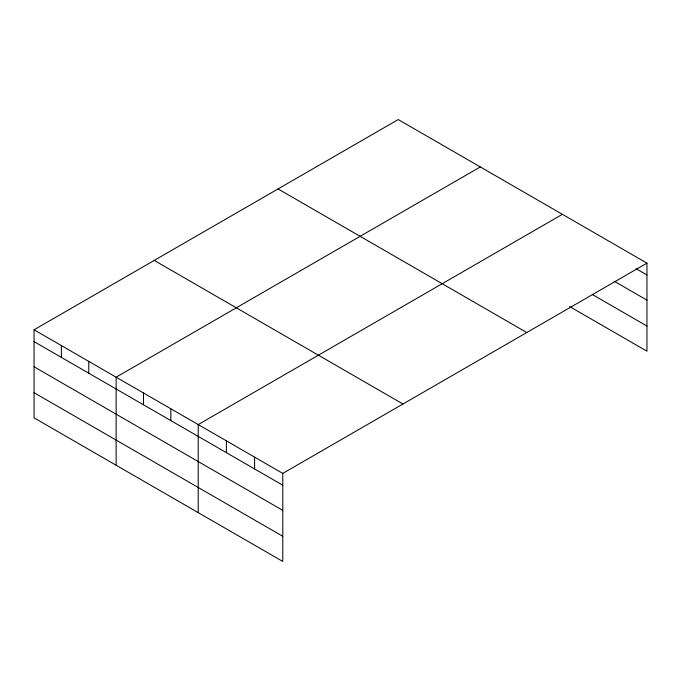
<?xml version="1.0" encoding="UTF-8"?>
<svg xmlns="http://www.w3.org/2000/svg" width="681" height="681" viewBox="0 0 681 681"><rect width="100%" height="100%" fill="white"/><g stroke="black" fill="none" stroke-linecap="round" stroke-linejoin="round"><path stroke-width="1.02" d="M646.95 263.147L282.777 473.397L282.777 561.45L34.05 417.853L34.05 329.8L398.223 119.55L646.95 263.147L646.95 351.2L569.657 306.578M480.301 166.939L116.128 377.189L116.128 465.242M562.387 214.319L198.214 424.578L198.214 512.631M636.037 268.663L646.95 274.962M614.211 281.227L646.95 300.125M592.393 294.541L646.95 326.046M278.044 188.926L526.771 332.532M154.229 260.414L402.956 404.02M34.05 329.8L282.777 473.397M34.05 341.615L282.777 485.221M34.05 366.778L282.777 510.375M34.05 392.699L282.777 536.296M254.583 457.13L254.583 468.945M226.398 440.854L226.398 452.669M170.846 408.779L170.846 420.603M143.487 392.988L143.487 404.803M88.768 361.39L88.768 373.214M61.409 345.599L61.409 357.414"/></g></svg>
